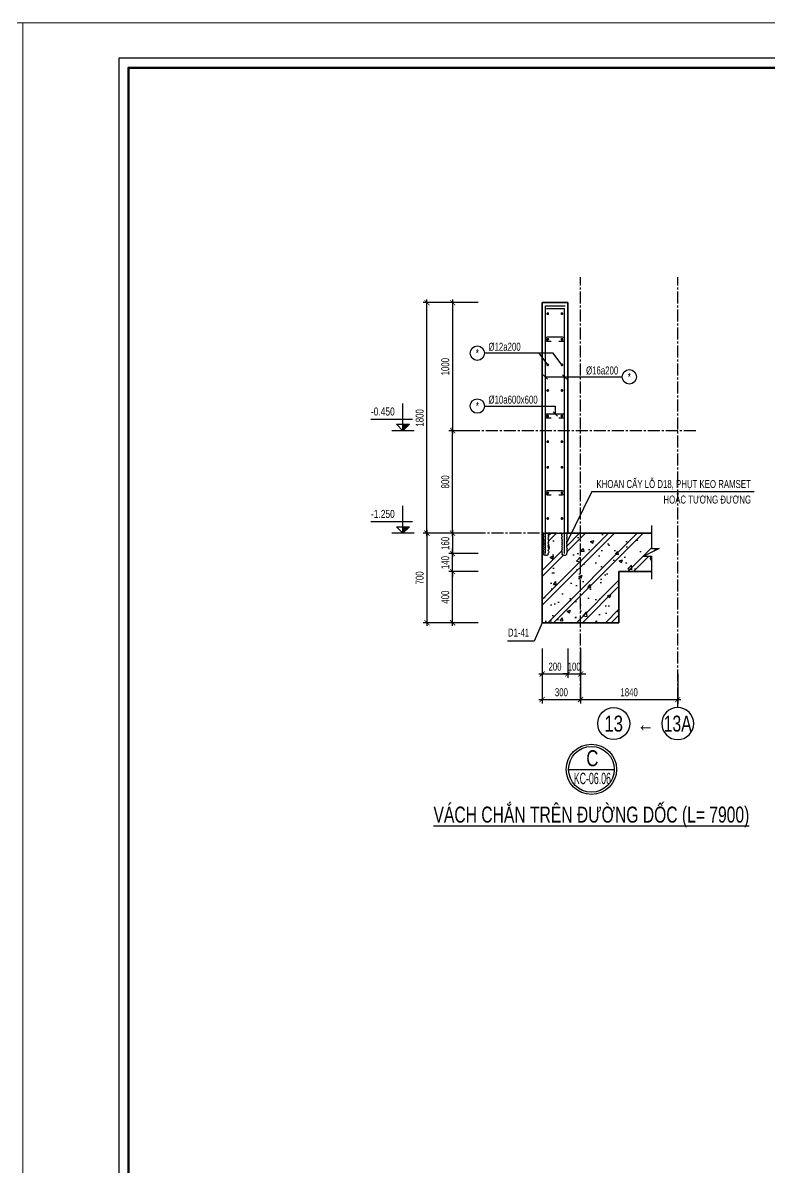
# Model space of a CAD drawing. Header units: millimetres. Extents: x 0 to 168200, y 0 to 59400.
# Drawn here: x 84100 to 107420, y 23655 to 59400 of the extents above; entities that cross this region are included whole.
import ezdxf
from ezdxf.enums import TextEntityAlignment as Align

# ---------------------------------------------------------------- set-up
doc = ezdxf.new("R2010")
doc.units = ezdxf.units.MM
doc.header["$LTSCALE"] = 500
doc.header["$MEASUREMENT"] = 0
doc.linetypes.add('CENTER2', pattern=[1.125, 0.75, -0.125, 0.125, -0.125])
doc.layers.get('DEFPOINTS').update_dxf_attribs({"lineweight": 15})
doc.layers.add('02.CDC.DIM', color=1, linetype='Continuous', lineweight=20)
for name, color, linetype in [('CDC-KHUNGTEN', 9, 'Continuous'), ('CDC.01.AXIS', 160, 'CENTER2'), ('CDC.02.DIM', 1, 'Continuous'), ('CDC.03.BORDER', 3, 'Continuous'), ('CDC.05.STEEL', 4, 'Continuous'), ('CDC.06.TEXT', 2, 'Continuous'), ('CDC.10.HATCH', 251, 'Continuous'), ('CDC.11.NOTE', 8, 'Continuous'), ('CDC.14.STEELNUM', 9, 'Continuous'), ('STEEL_NODE', 6, 'Continuous')]:
    doc.layers.add(name, color=color, linetype=linetype)
doc.styles.add('BIGTEXT', font='arial.ttf', dxfattribs={"width": 0.8})
doc.styles.add('KCS_SMTEXT', font='arial.ttf', dxfattribs={"width": 0.7})
doc.styles.add('SMTEXT', font='arial.ttf', dxfattribs={"width": 0.7})
doc.dimstyles.new('KCS_DIM100 SC4', dxfattribs={"dimscale": 100, "dimtxt": 2.5, "dimasz": 1.6, "dimexe": 1.2, "dimexo": 0, "dimgap": 1, "dimtad": 1, "dimdec": 0, "dimlfac": 0.25, "dimzin": 0, "dimdsep": 46, "dimtxsty": 'KCS_SMTEXT', "dimblk": 'ARCHTICK', "dimcen": 0, "dimdle": 1, "dimclrd": 256, "dimclre": 256, "dimclrt": 2, "dimadec": 0, "dimazin": 0, "dimtfac": 1, "dimtdec": 0, "dimtix": 1, "dimtmove": 2, "dimatfit": 3, "dimfxl": 1, "dimtolj": 1, "dimtzin": 0, "dimarcsym": 0})

# ---------------------------------------------------------------- blocks, each defined once
blk = doc.blocks.new('_ArchTick')
at = {"color": 0, "linetype": 'ByBlock', "const_width": 0.15}
blk.add_lwpolyline([(-0.5, -0.5), (0.5, 0.5)], dxfattribs=at)
blk = doc.blocks.new('*D65')
at = {"layer": 'CDC.02.DIM', "lineweight": -2, "transparency": 16777216}
for p, q in [((100328, 39860), (100328, 38940)), ((101128, 39860), (101128, 38940)), ((100228, 39060), (101228, 39060))]:
    blk.add_line(p, q, dxfattribs=at)
at = {"layer": 'DEFPOINTS', "color": 0, "transparency": 16777216}
for p in [(100328, 39860), (101128, 39860), (101128, 39060)]:
    blk.add_point(p, dxfattribs=at)
at = {"layer": 'CDC.02.DIM', "lineweight": -2, "transparency": 16777216, "xscale": 160, "yscale": 160, "zscale": 160, "rotation": 180}
blk.add_blockref('_ArchTick', (100328, 39060), dxfattribs=at)
at = {"layer": 'CDC.02.DIM', "lineweight": -2, "transparency": 16777216, "xscale": 160, "yscale": 160, "zscale": 160}
blk.add_blockref('_ArchTick', (101128, 39060), dxfattribs=at)
at = {"layer": 'CDC.02.DIM', "color": 2, "transparency": 16777216, "insert": (100728, 39288), "char_height": 250, "attachment_point": 5, "style": 'KCS_SMTEXT'}
blk.add_mtext('\\A1;200', dxfattribs=at)
blk = doc.blocks.new('*D66')
at = {"layer": 'CDC.02.DIM', "lineweight": -2, "transparency": 16777216}
for p, q in [((97528, 50760), (97528, 46560)), ((98328, 50660), (97408, 50660)), ((98328, 46660), (97408, 46660))]:
    blk.add_line(p, q, dxfattribs=at)
at = {"layer": 'DEFPOINTS', "color": 0, "transparency": 16777216}
for p in [(98328, 50660), (97528, 46660), (98328, 46660)]:
    blk.add_point(p, dxfattribs=at)
at = {"layer": 'CDC.02.DIM', "lineweight": -2, "transparency": 16777216, "xscale": 160, "yscale": 160, "zscale": 160}
for p, rotation in [((97528, 50660), 90), ((97528, 46660), 270)]:
    blk.add_blockref('_ArchTick', p, dxfattribs=dict(at, rotation=rotation))
at = {"layer": 'CDC.02.DIM', "color": 2, "transparency": 16777216, "insert": (97300, 48660), "char_height": 250, "attachment_point": 5, "rotation": 90, "style": 'KCS_SMTEXT'}
blk.add_mtext('\\A1;1000', dxfattribs=at)
blk = doc.blocks.new('*D67')
at = {"layer": 'CDC.02.DIM', "lineweight": -2, "transparency": 16777216}
for p, q in [((96728, 43360), (96728, 50760)), ((98328, 50660), (96608, 50660)), ((98328, 43460), (96608, 43460))]:
    blk.add_line(p, q, dxfattribs=at)
at = {"layer": 'DEFPOINTS', "color": 0, "transparency": 16777216}
for p in [(96728, 50660), (98328, 50660), (98328, 43460)]:
    blk.add_point(p, dxfattribs=at)
at = {"layer": 'CDC.02.DIM', "lineweight": -2, "transparency": 16777216, "xscale": 160, "yscale": 160, "zscale": 160}
for p, rotation in [((96728, 50660), 90), ((96728, 43460), 270)]:
    blk.add_blockref('_ArchTick', p, dxfattribs=dict(at, rotation=rotation))
at = {"layer": 'CDC.02.DIM', "color": 2, "transparency": 16777216, "insert": (96500, 47060), "char_height": 250, "attachment_point": 5, "rotation": 90, "style": 'KCS_SMTEXT'}
blk.add_mtext('\\A1;1800', dxfattribs=at)
blk = doc.blocks.new('*D68')
at = {"layer": 'CDC.02.DIM', "lineweight": -2, "transparency": 16777216}
for p, q in [((98328, 43460), (97408, 43460)), ((97528, 43560), (97528, 42720)), ((98328, 42820), (97408, 42820))]:
    blk.add_line(p, q, dxfattribs=at)
at = {"layer": 'DEFPOINTS', "color": 0, "transparency": 16777216}
for p in [(98328, 43460), (97528, 42820), (98328, 42820)]:
    blk.add_point(p, dxfattribs=at)
at = {"layer": 'CDC.02.DIM', "lineweight": -2, "transparency": 16777216, "xscale": 160, "yscale": 160, "zscale": 160}
for p, rotation in [((97528, 43460), 90), ((97528, 42820), 270)]:
    blk.add_blockref('_ArchTick', p, dxfattribs=dict(at, rotation=rotation))
at = {"layer": 'CDC.02.DIM', "color": 2, "transparency": 16777216, "insert": (97300, 43140), "char_height": 250, "attachment_point": 5, "rotation": 90, "style": 'KCS_SMTEXT'}
blk.add_mtext('\\A1;160', dxfattribs=at)
blk = doc.blocks.new('*D69')
at = {"layer": 'CDC.02.DIM', "lineweight": -2, "transparency": 16777216}
for p, q in [((101528, 39060), (101528, 38140)), ((104563, 39060), (104563, 38140)), ((101428, 38260), (104663, 38260))]:
    blk.add_line(p, q, dxfattribs=at)
at = {"layer": 'DEFPOINTS', "color": 0, "transparency": 16777216}
for p in [(101528, 39060), (104563, 39060), (104563, 38260)]:
    blk.add_point(p, dxfattribs=at)
at = {"layer": 'CDC.02.DIM', "lineweight": -2, "transparency": 16777216, "xscale": 160, "yscale": 160, "zscale": 160, "rotation": 180}
blk.add_blockref('_ArchTick', (101528, 38260), dxfattribs=at)
at = {"layer": 'CDC.02.DIM', "lineweight": -2, "transparency": 16777216, "xscale": 160, "yscale": 160, "zscale": 160}
blk.add_blockref('_ArchTick', (104563, 38260), dxfattribs=at)
at = {"layer": 'CDC.02.DIM', "color": 2, "transparency": 16777216, "insert": (103045, 38488), "char_height": 250, "attachment_point": 5, "style": 'KCS_SMTEXT'}
blk.add_mtext('\\A1;1840', dxfattribs=at)
blk = doc.blocks.new('*D70')
at = {"layer": 'CDC.02.DIM', "lineweight": -2, "transparency": 16777216}
for p, q in [((98328, 46660), (97408, 46660)), ((97528, 43360), (97528, 46760)), ((98328, 43460), (97408, 43460))]:
    blk.add_line(p, q, dxfattribs=at)
at = {"layer": 'DEFPOINTS', "color": 0, "transparency": 16777216}
for p in [(97528, 46660), (98328, 46660), (98328, 43460)]:
    blk.add_point(p, dxfattribs=at)
at = {"layer": 'CDC.02.DIM', "lineweight": -2, "transparency": 16777216, "xscale": 160, "yscale": 160, "zscale": 160}
for p, rotation in [((97528, 46660), 90), ((97528, 43460), 270)]:
    blk.add_blockref('_ArchTick', p, dxfattribs=dict(at, rotation=rotation))
at = {"layer": 'CDC.02.DIM', "color": 2, "transparency": 16777216, "insert": (97300, 45060), "char_height": 250, "attachment_point": 5, "rotation": 90, "style": 'KCS_SMTEXT'}
blk.add_mtext('\\A1;800', dxfattribs=at)
blk = doc.blocks.new('*D163')
at = {"layer": 'CDC.02.DIM', "lineweight": -2, "transparency": 16777216}
for p, q in [((98328, 42260), (97408, 42260)), ((97528, 40560), (97528, 42360)), ((98328, 40660), (97408, 40660))]:
    blk.add_line(p, q, dxfattribs=at)
at = {"layer": 'DEFPOINTS', "color": 0, "transparency": 16777216}
for p in [(97528, 42260), (98328, 42260), (98328, 40660)]:
    blk.add_point(p, dxfattribs=at)
at = {"layer": 'CDC.02.DIM', "lineweight": -2, "transparency": 16777216, "xscale": 160, "yscale": 160, "zscale": 160}
for p, rotation in [((97528, 42260), 90), ((97528, 40660), 270)]:
    blk.add_blockref('_ArchTick', p, dxfattribs=dict(at, rotation=rotation))
at = {"layer": 'CDC.02.DIM', "color": 2, "transparency": 16777216, "insert": (97300, 41460), "char_height": 250, "attachment_point": 5, "rotation": 90, "style": 'KCS_SMTEXT'}
blk.add_mtext('\\A1;400', dxfattribs=at)
blk = doc.blocks.new('*D164')
at = {"layer": 'CDC.02.DIM', "lineweight": -2, "transparency": 16777216}
for p, q in [((97528, 43460), (96608, 43460)), ((96728, 43560), (96728, 40560)), ((97528, 40660), (96608, 40660))]:
    blk.add_line(p, q, dxfattribs=at)
at = {"layer": 'DEFPOINTS', "color": 0, "transparency": 16777216}
for p in [(97528, 43460), (96728, 40660), (97528, 40660)]:
    blk.add_point(p, dxfattribs=at)
at = {"layer": 'CDC.02.DIM', "lineweight": -2, "transparency": 16777216, "xscale": 160, "yscale": 160, "zscale": 160}
for p, rotation in [((96728, 43460), 90), ((96728, 40660), 270)]:
    blk.add_blockref('_ArchTick', p, dxfattribs=dict(at, rotation=rotation))
at = {"layer": 'CDC.02.DIM', "color": 2, "transparency": 16777216, "insert": (96500, 42060), "char_height": 250, "attachment_point": 5, "rotation": 90, "style": 'KCS_SMTEXT'}
blk.add_mtext('\\A1;700', dxfattribs=at)
blk = doc.blocks.new('*D165')
at = {"layer": 'CDC.02.DIM', "lineweight": -2, "transparency": 16777216}
for p, q in [((101128, 39860), (101128, 38940)), ((101528, 39860), (101528, 38940)), ((101128, 39060), (100968, 39060)), ((101128, 39060), (101528, 39060)), ((101528, 39060), (101688, 39060))]:
    blk.add_line(p, q, dxfattribs=at)
at = {"layer": 'DEFPOINTS', "color": 0, "transparency": 16777216}
for p in [(101128, 39860), (101528, 39860), (101528, 39060)]:
    blk.add_point(p, dxfattribs=at)
at = {"layer": 'CDC.02.DIM', "lineweight": -2, "transparency": 16777216, "xscale": 160, "yscale": 160, "zscale": 160}
blk.add_blockref('_ArchTick', (101128, 39060), dxfattribs=at)
at = {"layer": 'CDC.02.DIM', "lineweight": -2, "transparency": 16777216, "xscale": 160, "yscale": 160, "zscale": 160, "rotation": 180}
blk.add_blockref('_ArchTick', (101528, 39060), dxfattribs=at)
at = {"layer": 'CDC.02.DIM', "color": 2, "transparency": 16777216, "insert": (101328, 39288), "char_height": 250, "attachment_point": 5, "style": 'KCS_SMTEXT'}
blk.add_mtext('\\A1;100', dxfattribs=at)
blk = doc.blocks.new('*D166')
at = {"layer": 'CDC.02.DIM', "lineweight": -2, "transparency": 16777216}
for p, q in [((100328, 39860), (100328, 38140)), ((101528, 39860), (101528, 38140)), ((100228, 38260), (101628, 38260))]:
    blk.add_line(p, q, dxfattribs=at)
at = {"layer": 'DEFPOINTS', "color": 0, "transparency": 16777216}
for p in [(100328, 39860), (101528, 39860), (101528, 38260)]:
    blk.add_point(p, dxfattribs=at)
at = {"layer": 'CDC.02.DIM', "lineweight": -2, "transparency": 16777216, "xscale": 160, "yscale": 160, "zscale": 160, "rotation": 180}
blk.add_blockref('_ArchTick', (100328, 38260), dxfattribs=at)
at = {"layer": 'CDC.02.DIM', "lineweight": -2, "transparency": 16777216, "xscale": 160, "yscale": 160, "zscale": 160}
blk.add_blockref('_ArchTick', (101528, 38260), dxfattribs=at)
at = {"layer": 'CDC.02.DIM', "color": 2, "transparency": 16777216, "insert": (100928, 38488), "char_height": 250, "attachment_point": 5, "style": 'KCS_SMTEXT'}
blk.add_mtext('\\A1;300', dxfattribs=at)
blk = doc.blocks.new('_Axis name')
at = {"layer": 'CDC.02.DIM'}
blk.add_line((0, 2.5), (0, 0), dxfattribs=at)
blk.add_circle((0, 7.5), 5, dxfattribs=at)
at = {"layer": 'CDC.02.DIM', "style": 'BIGTEXT', "width": 0.75}
blk.add_attdef('.', text='', height=5, dxfattribs=at).set_placement((0, 7.5), align=Align.MIDDLE)
blk = doc.blocks.new('*D171')
at = {"layer": 'CDC.02.DIM', "lineweight": -2, "transparency": 16777216}
for p, q in [((97528, 42820), (97528, 42980)), ((98328, 42820), (97408, 42820)), ((97528, 42260), (97528, 42820)), ((98328, 42260), (97408, 42260)), ((97528, 42260), (97528, 42100))]:
    blk.add_line(p, q, dxfattribs=at)
at = {"layer": 'DEFPOINTS', "color": 0, "transparency": 16777216}
for p in [(97528, 42820), (98328, 42820), (98328, 42260)]:
    blk.add_point(p, dxfattribs=at)
at = {"layer": 'CDC.02.DIM', "lineweight": -2, "transparency": 16777216, "xscale": 160, "yscale": 160, "zscale": 160}
for p, rotation in [((97528, 42820), 270), ((97528, 42260), 90)]:
    blk.add_blockref('_ArchTick', p, dxfattribs=dict(at, rotation=rotation))
at = {"layer": 'CDC.02.DIM', "color": 2, "transparency": 16777216, "insert": (97300, 42540), "char_height": 250, "attachment_point": 5, "rotation": 90, "style": 'KCS_SMTEXT'}
blk.add_mtext('\\A1;140', dxfattribs=at)
blk = doc.blocks.new('Khung tên chuẩn')
at = {"layer": 'CDC-KHUNGTEN', "color": 8}
blk.add_lwpolyline([(75096, 1100), (83000, 1100), (83000, 58300), (3000, 58300), (3000, 1100), (75096, 1100)], dxfattribs=at)
at = {"layer": 'CDC-KHUNGTEN', "color": 255, "lineweight": 60}
blk.add_lwpolyline([(74900, 1400), (74900, 58000), (3300, 58000), (3300, 1400), (74900, 1400)], close=True, dxfattribs=at)
at = {"layer": 'DEFPOINTS', "color": 1, "ltscale": 0.2}
blk.add_lwpolyline([(0, 0), (0, 59400), (84100, 59400), (84100, 0), (0, 0)], close=True, dxfattribs=at)

msp = doc.modelspace()

# ---------------------------------------------------------------- hatches: boundary and pattern name
at = {"layer": 'CDC.10.HATCH'}
for points in [[(96177.8, 46860), (95977.8, 46660), (95977.8, 46860)], [(96177.8, 43660), (95977.8, 43460), (95977.8, 43660)]]:
    msp.add_hatch(color=256, dxfattribs=at).paths.add_polyline_path(points)
h = msp.add_hatch(dxfattribs=at)
h.set_pattern_fill('BETONG', color=256, scale=150, style=0, pattern_type=2)
h.set_pattern_definition([(50, (-433785.9, 534871.2), (1075.8903, -94.1282), [112.5, -1237.5]), (355, (-433785.9, 534871.2), (-208.127, 1128.2882), [90, -990]), (100.4514, (-433696.2, 534863.3), (867.764, 1034.1593), [95.6103, -1051.7132]), (46.1842, (-433785.9, 535171.2), (1600.8616, -248.2785), [168.75, -1856.25]), (96.6356, (-433652.5, 535150.5), (1401.994, 1461.1768), [143.4154, -1577.5695]), (351.1842, (-433785.9, 535171.2), (1401.993, 1461.178), [135, -1485]), (21, (-433635.9, 535096.2), (895.3606, -603.9283), [112.5, -1237.5]), (326, (-433635.9, 535096.2), (364.973, 1087.725), [90, -990]), (71.4514, (-433561.2, 535045.8), (1260.334, 483.7957), [95.6103, -1051.7132]), (37.5, (-433785.86, 534871.18), (18.23978, 499.34078), [0, -978, 0, -1005, 0, -993.75]), (7.5, (-433785.86, 534871.2), (394.6043, 591.61757), [0, -573, 0, -955.5, 0, -378.75]), (327.5, (-434120.36, 534871.18), (800.73365, -33.8323), [0, -375, 0, -1170, 0, -1552.5]), (317.5, (-434270.36, 534871.2), (874.77925, 150.1575), [0, -487.5, 0, -777, 0, -1102.5]), (45, (-433785.86, 534871.2), (-450.7806, 450.7806), []), (45, (-433785.86, 535054.9), (-450.7806, 450.7806), [])])
h.paths.add_polyline_path([(103983.6, 42980), (103743.6, 42980), (103743.6, 43460), (101242.1, 43460), (101095, 43162.9, -0.2446984), (101083, 43139.9, -0.5205671), (101083, 43076.3, -0.520567), (101083, 43025.5, -0.520567), (101083, 42922, -0.5205671), (101083, 42826.7, -0.5205671), (101083, 42789, -0.5205671), (101008.1, 42775.3, -0.5205671), (100965.1, 42775.3, -0.520567), (100963.6, 42811.2, -0.520567), (100963.6, 42862, -0.5205671), (100963.6, 42950.8, -0.520567), (100963.6, 43012.1, -0.5205671), (100963.6, 43087.7, -0.520567), (100963.6, 43136, -0.520567), (100963.6, 43190.2, -0.520567), (100963.6, 43226.8, -0.520567), (100963.6, 43265.6, -0.520567), (100963.6, 43354.9, -0.5205671), (100963.6, 43441.9, -0.3132646), (100957, 43460), (100507.6, 43460, -0.4164782), (100509.1, 43387.9, -0.5205671), (100509.1, 43322, -0.520567), (100509.1, 43266.7, -0.520567), (100509.1, 43185.9, -0.520567), (100509.1, 43139.9, -0.5205671), (100509.1, 43076.3, -0.520567), (100509.1, 43025.5, -0.520567), (100509.1, 42922, -0.5205671), (100509.1, 42826.7, -0.5205671), (100509.1, 42789, -0.5205671), (100434.2, 42775.3, -0.5205671), (100391.2, 42775.3, -0.520567), (100389.8, 42811.2, -0.520567), (100389.8, 42862, -0.5205671), (100389.8, 42950.8, -0.520567), (100389.8, 43012.1, -0.5205671), (100389.8, 43087.7, -0.520567), (100389.8, 43136, -0.520567), (100389.8, 43190.2, -0.520567), (100389.8, 43226.8, -0.520567), (100389.8, 43265.6, -0.520567), (100389.8, 43354.9, -0.5205671), (100389.8, 43441.9, -0.3132646), (100383.1, 43460), (100327.8, 43460), (100327.8, 40660), (102727.8, 40660), (102727.8, 42260), (103743.6, 42260), (103743.6, 42740), (103503.6, 42740)])

# ---------------------------------------------------------------- linework, layer by layer
at = {"layer": 'CDC.01.AXIS'}
for p, q in [((101527.8, 38260), (101527.8, 51460)), ((104562.8, 38260), (104562.8, 51460)), ((105134.3, 46660), (98327.8, 46660)), ((101927.8, 43460), (98327.8, 43460))]:
    msp.add_line(p, q, dxfattribs=at)
at = {"layer": 'CDC.02.DIM'}
for points in [[(95977.8, 46860), (95977.8, 46660), (95777.8, 46860), (96177.8, 46860), (95977.8, 46660), (95977.8, 47510)], [(96277.8, 47010), (94977.8, 47010)], [(96327.8, 46660), (95627.8, 46660)], [(95977.8, 43660), (95977.8, 43460), (95777.8, 43660), (96177.8, 43660), (95977.8, 43460), (95977.8, 44310)], [(96277.8, 43810), (94977.8, 43810)], [(96327.8, 43460), (95627.8, 43460)]]:
    msp.add_lwpolyline(points, dxfattribs=at)
msp.add_circle((102562.8, 37510), 500, dxfattribs=at)
at = {"layer": 'CDC.03.BORDER', "lineweight": 35}
for p, q in [((100327.8, 50660), (100327.8, 43460)), ((101127.8, 50660), (100327.8, 50660)), ((101127.8, 50660), (101127.8, 43460)), ((100327.8, 43460), (100327.8, 40660)), ((101127.8, 43460), (103743.6, 43460)), ((103743.6, 42260), (102727.8, 42260)), ((102727.8, 40660), (102727.8, 42260)), ((100327.8, 40660), (102727.8, 40660))]:
    msp.add_line(p, q, dxfattribs=at)
at = {"layer": 'CDC.05.STEEL'}
for p, q in [((100427.9, 50560), (101047.7, 50561.1)), ((100427.9, 42820), (100427.9, 50560)), ((100465.8, 50478.5), (101027.7, 50479.6)), ((101027.7, 42820), (101027.7, 50479.6))]:
    msp.add_line(p, q, dxfattribs=at)
for points in [[(100847.7, 49457), (100967.7, 49457, 1), (100967.7, 49577), (100487.9, 49577, 1), (100487.9, 49457), (100607.9, 49457)], [(100847.7, 47057), (100967.7, 47057, 1), (100967.7, 47177), (100487.9, 47177, 1), (100487.9, 47057), (100607.9, 47057)], [(100847.7, 44657), (100967.7, 44657, 1), (100967.7, 44777), (100487.9, 44777, 1), (100487.9, 44657), (100607.9, 44657)]]:
    msp.add_lwpolyline(points, format="xyb", dxfattribs=at)
at = {"layer": 'CDC.06.TEXT'}
msp.add_line((101151.7, 36080.9), (102580.3, 36080.9), dxfattribs=at)
at = {"layer": 'CDC.06.TEXT', "color": 1}
msp.add_circle((101866, 36080.9), 785.7, dxfattribs=at)
at = {"layer": 'CDC.06.TEXT', "color": 4}
msp.add_circle((101866, 36080.9), 714.3, dxfattribs=at)
at = {"layer": 'CDC.11.NOTE'}
for p, q in [((100502.3, 48717), (100230.1, 49082.8)), ((98525.6, 47430.3), (100735.9, 47430.3)), ((100735.9, 47430.3), (100735.9, 47177)), ((101883.6, 44755.5), (101095, 43162.9)), ((100327.8, 43460), (101127.8, 43460))]:
    msp.add_line(p, q, dxfattribs=at)
at = {"layer": 'CDC.11.NOTE', "color": 3}
for p, q in [((100360, 48409.7), (100495.8, 48273.9)), ((100959.9, 48409.7), (101095.6, 48273.9))]:
    msp.add_line(p, q, dxfattribs=at)
at = {"layer": 'CDC.11.NOTE'}
for points in [[(100945.1, 48717), (100672.9, 49082.8), (98525.6, 49082.8)], [(100427.9, 48341.8), (102826.8, 48341.8)], [(101883.6, 44755.5), (106953.6, 44755.5)], [(103743.6, 43700), (103743.6, 42980), (103983.6, 42980), (103503.6, 42740), (103743.6, 42740), (103743.6, 42020)], [(100327.8, 40660), (100074.1, 40088.4), (99246.1, 40088.4)]]:
    msp.add_lwpolyline(points, dxfattribs=at)
at = {"layer": 'CDC.11.NOTE', "color": 3}
msp.add_lwpolyline([(100666.1, 47246.7), (100801.9, 47110.9)], dxfattribs=at)
at = {"layer": 'CDC.11.NOTE'}
for points in [[(100507.6, 43460, -0.4164782), (100509.1, 43387.9, -0.5205671), (100509.1, 43322, -0.5205671), (100509.1, 43266.7, -0.5205671), (100509.1, 43185.9, -0.5205671), (100509.1, 43139.9, -0.5205671), (100509.1, 43076.3, -0.5205671), (100509.1, 43025.5, -0.5205671), (100509.1, 42922, -0.5205671), (100509.1, 42826.7, -0.5205671), (100509.1, 42789, -0.5205671), (100434.2, 42775.3, -0.5205671), (100391.2, 42775.3, -0.5205671), (100389.8, 42811.2, -0.5205671), (100389.8, 42862, -0.5205671), (100389.8, 42950.8, -0.5205671), (100389.8, 43012.1, -0.5205671), (100389.8, 43087.7, -0.5205671), (100389.8, 43136, -0.5205671), (100389.8, 43190.2, -0.5205671), (100389.8, 43226.8, -0.5205671), (100389.8, 43265.6, -0.5205671), (100389.8, 43354.9, -0.5205671), (100389.8, 43441.9, -0.2991116), (100382.9, 43459.1, -0.2991116)], [(101081.5, 43460, -0.4164782), (101083, 43387.9, -0.5205671), (101083, 43322, -0.5205671), (101083, 43266.7, -0.5205671), (101083, 43185.9, -0.5205671), (101083, 43139.9, -0.5205671), (101083, 43076.3, -0.5205671), (101083, 43025.5, -0.5205671), (101083, 42922, -0.5205671), (101083, 42826.7, -0.5205671), (101083, 42789, -0.5205671), (101008.1, 42775.3, -0.5205671), (100965.1, 42775.3, -0.5205671), (100963.6, 42811.2, -0.5205671), (100963.6, 42862, -0.5205671), (100963.6, 42950.8, -0.5205671), (100963.6, 43012.1, -0.5205671), (100963.6, 43087.7, -0.5205671), (100963.6, 43136, -0.5205671), (100963.6, 43190.2, -0.5205671), (100963.6, 43226.8, -0.5205671), (100963.6, 43265.6, -0.5205671), (100963.6, 43354.9, -0.5205671), (100963.6, 43441.9, -0.2991116), (100956.8, 43459.1, -0.2991116)]]:
    msp.add_lwpolyline(points, format="xyb", dxfattribs=at)
at = {"layer": 'CDC.14.STEELNUM'}
for centre in [(98300.6, 49082.8), (103051.8, 48341.8), (98300.6, 47430.3)]:
    msp.add_circle(centre, 225, dxfattribs=at)
at = {"layer": 'STEEL_NODE', "const_width": 44}
for points in [[(100515.5, 50299.4, 1), (100489.1, 50334.6, 1)], [(100958.3, 50299.4, 1), (100931.9, 50334.6, 1)], [(100515.5, 49499.4, 1), (100489.1, 49534.6, 1)], [(100958.3, 49499.4, 1), (100931.9, 49534.6, 1)], [(100515.5, 48699.4, 1), (100489.1, 48734.6, 1)], [(100958.3, 48699.4, 1), (100931.9, 48734.6, 1)], [(100515.5, 47899.4, 1), (100489.1, 47934.6, 1)], [(100958.3, 47899.4, 1), (100931.9, 47934.6, 1)], [(100513.9, 47099.4, 1), (100487.5, 47134.6, 1)], [(100956.6, 47099.4, 1), (100930.2, 47134.6, 1)], [(100515.5, 46299.4, 1), (100489.1, 46334.6, 1)], [(100958.3, 46299.4, 1), (100931.9, 46334.6, 1)], [(100515.5, 45499.4, 1), (100489.1, 45534.6, 1)], [(100958.3, 45499.4, 1), (100931.9, 45534.6, 1)], [(100515.5, 44699.4, 1), (100489.1, 44734.6, 1)], [(100958.3, 44699.4, 1), (100931.9, 44734.6, 1)], [(100515.5, 43899.4, 1), (100489.1, 43934.6, 1)], [(100958.3, 43899.4, 1), (100931.9, 43934.6, 1)]]:
    msp.add_lwpolyline(points, format="xyb", close=True, dxfattribs=at)

# ---------------------------------------------------------------- block references
for p in [(0, 0), (84100, 0)]:
    msp.add_blockref('Khung tên chuẩn', p)
at = {"layer": '02.CDC.DIM'}
ref = msp.add_blockref('_Axis name', (104562.8, 38260), dxfattribs=dict(at, xscale=-100, yscale=100, zscale=100, rotation=180))
ref.add_attrib('.', '13A', dxfattribs={"layer": 'CDC.02.DIM', "height": 500, "style": 'BIGTEXT', "width": 0.7}).set_placement((104562.8, 37510), align=Align.MIDDLE)

# ---------------------------------------------------------------- texts
at = {"layer": 'CDC.02.DIM', "style": 'SMTEXT', "width": 0.75}
for s, p in [('-0.450 ', (95793.3, 47135)), ('-1.250 ', (95793.3, 43935))]:
    msp.add_text(s, height=250, dxfattribs=at).set_placement(p, align=Align.RIGHT)
at = {"layer": 'CDC.02.DIM', "style": 'BIGTEXT', "width": 0.75}
for tag, p in [('13', (102562.8, 37510)), ('←', (103562.8, 37510))]:
    msp.add_attdef(tag, text='.', height=500, dxfattribs=at).set_placement(p, align=Align.MIDDLE)
at = {"layer": 'CDC.06.TEXT', "color": 2, "linetype": 'ByBlock', "style": 'KCS_SMTEXT', "width": 0.7}
for s, p in [('%%C12a200', (98649.6, 49282.8)), ('%%C16a200', (101698.7, 48541.8)), ('%%C10a600x600', (98649.6, 47630.3)), ('KHOAN CẤY LỖ D18, PHỤT KEO RAMSET', (102024.9, 44994.5)), ('HOẶC TƯƠNG ĐƯƠNG', (104117.9, 44509))]:
    msp.add_text(s, height=250, dxfattribs=at).set_placement(p, align=Align.MIDDLE_LEFT)
at = {"layer": 'CDC.06.TEXT', "linetype": 'ByBlock', "style": 'KCS_SMTEXT', "width": 0.7}
msp.add_text('D1-41', height=249.97, dxfattribs=at).set_placement((99256.1, 40354.8), align=Align.MIDDLE_LEFT)
at = {"layer": 'CDC.06.TEXT', "style": 'SMTEXT'}
for s, height, width, p in [('C', 500, 0.75, (101895.6, 36427)), ('KC-06.06', 357.14, 0.55, (101896.3, 35797.3))]:
    msp.add_text(s, height=height, dxfattribs=dict(at, width=width)).set_placement(p, align=Align.MIDDLE_CENTER)
at = {"layer": 'CDC.06.TEXT', "color": 4, "style": 'KCS_SMTEXT', "width": 0.7}
msp.add_text('%%UVÁCH CHẮN TRÊN ĐƯỜNG DỐC (L= 7900)', height=500, dxfattribs=at).set_placement((101866, 34667.3), align=Align.MIDDLE)
at = {"layer": 'CDC.14.STEELNUM', "color": 2, "linetype": 'ByBlock', "style": 'KCS_SMTEXT', "width": 0.7}
for p in [(98300.6, 49082.8), (103051.8, 48341.8), (98300.6, 47430.3)]:
    msp.add_text('*', height=250, dxfattribs=at).set_placement(p, align=Align.MIDDLE)

# ---------------------------------------------------------------- dimensions: what is measured, and where the dimension line sits
at = {"layer": 'CDC.02.DIM'}
for base, p1, p2, angle, picture, middle in [((96727.8, 50660), (98327.8, 43460), (98327.8, 50660), 90, '*D67', (96500.2, 47060)), ((97527.8, 46660), (98327.8, 50660), (98327.8, 46660), 90, '*D66', (97300.2, 48660)), ((97527.8, 46660), (98327.8, 43460), (98327.8, 46660), 270, '*D70', (97300.2, 45060)), ((96727.8, 40660), (97527.8, 43460), (97527.8, 40660), 90, '*D164', (96500.2, 42060)), ((97527.8, 42820), (98327.8, 43460), (98327.8, 42820), 90, '*D68', (97300.2, 43140)), ((97527.8, 42820), (98327.8, 42260), (98327.8, 42820), 90, '*D171', (97300.2, 42540)), ((97527.8, 42260), (98327.8, 40660), (98327.8, 42260), 270, '*D163', (97300.2, 41460))]:
    dim = msp.add_linear_dim(base=base, p1=p1, p2=p2, angle=angle, dimstyle='KCS_DIM100 SC4', dxfattribs=at)
    dim.commit()
    dim.dimension.update_dxf_attribs({"geometry": picture, "text_midpoint": middle})
for base, p1, p2, picture, middle in [((101127.8, 39060), (100327.8, 39860), (101127.8, 39860), '*D65', (100727.8, 39287.6)), ((101527.8, 38260), (100327.8, 39860), (101527.8, 39860), '*D166', (100927.8, 38487.7)), ((101527.8, 39060), (101127.8, 39860), (101527.8, 39860), '*D165', (101327.8, 39287.6))]:
    dim = msp.add_linear_dim(base=base, p1=p1, p2=p2, dimstyle='KCS_DIM100 SC4', dxfattribs=at)
    dim.commit()
    dim.dimension.update_dxf_attribs({"geometry": picture, "text_midpoint": middle})
dim = msp.add_linear_dim(base=(104562.8, 38260), p1=(101527.8, 39060), p2=(104562.8, 39060), text='1840', dimstyle='KCS_DIM100 SC4', dxfattribs=at)
dim.commit()
dim.dimension.update_dxf_attribs({"geometry": '*D69', "text_midpoint": (103045.3, 38487.6)})

doc.saveas('drawing.dxf')
